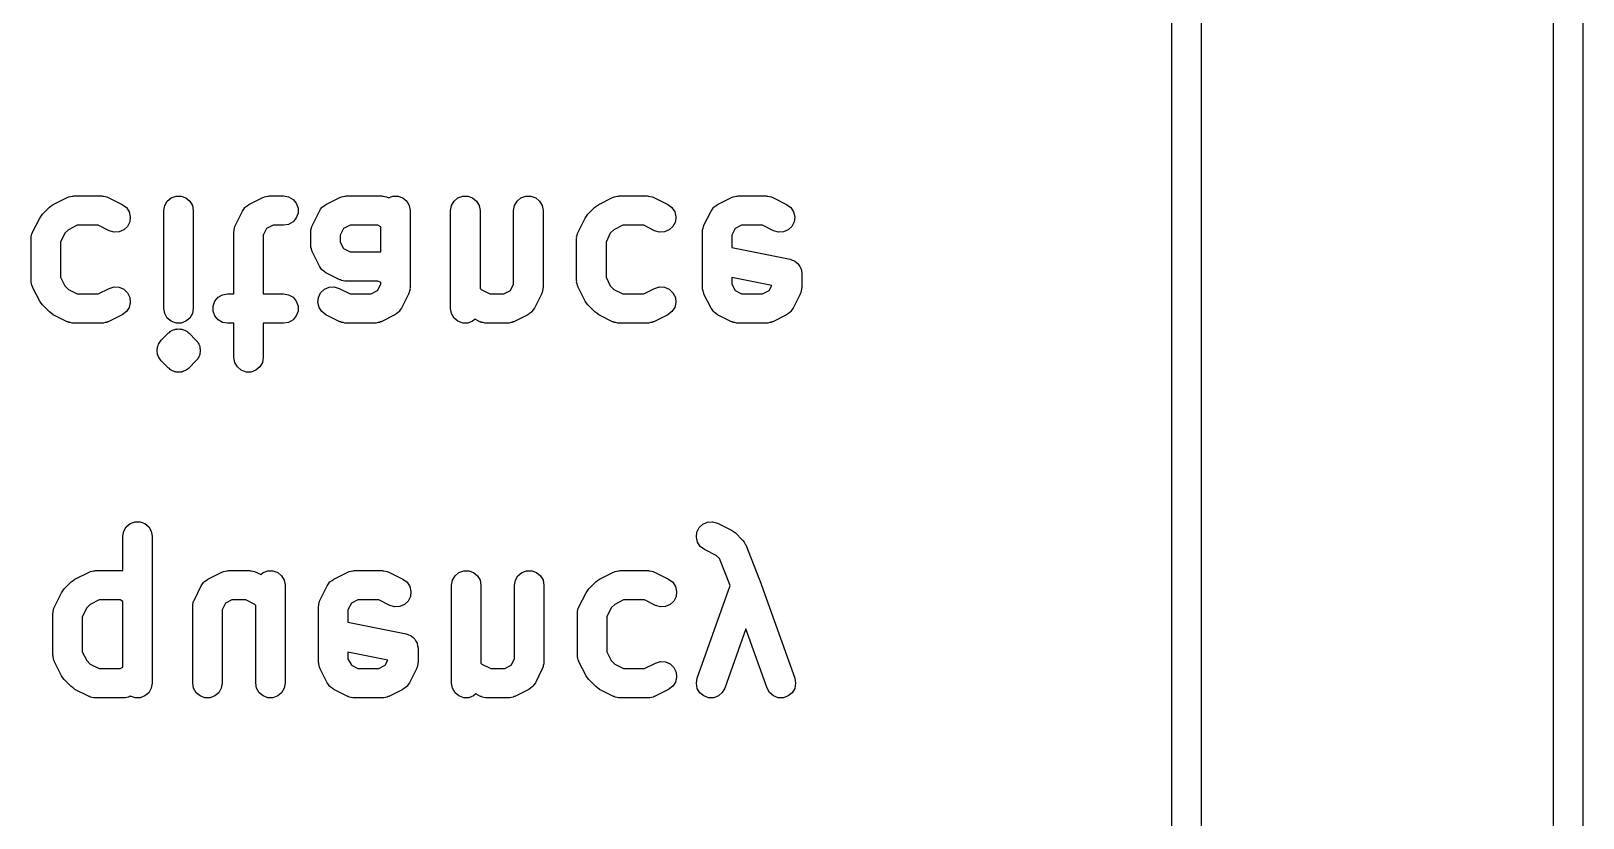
# Model space of a CAD drawing. Extents: x 91.3 to 189.8, y -113.5 to -60.4.
# Drawn here: x 178.3 to 188.87, y -79.3 to -73.95 of the extents above; entities that cross this region are included whole.
import ezdxf

# ---------------------------------------------------------------- set-up
doc = ezdxf.new("R2010")
doc.units = 0
doc.header["$MEASUREMENT"] = 0
doc.layers.add('BLACK', color=7, linetype='CONTINUOUS')

msp = doc.modelspace()

# ---------------------------------------------------------------- linework, layer by layer
at = {"layer": 'Black'}
for p, q in [((186.07, -104.8), (186.07, -68.69)), ((186.27, -68.79), (186.27, -104.7)), ((188.67, -83.66), (188.67, -68.79)), ((188.87, -68.69), (188.87, -83.6186)), ((178.441, -75.1353), (178.454, -75.1258)), ((178.454, -75.1258), (178.549, -75.0782)), ((178.549, -75.0782), (178.555, -75.0765)), ((178.555, -75.0765), (178.56, -75.0737)), ((178.56, -75.0737), (178.571, -75.0716)), ((178.571, -75.0716), (178.582, -75.0683)), ((178.582, -75.0683), (178.588, -75.0686)), ((178.588, -75.0686), (178.594, -75.0676)), ((178.594, -75.0676), (178.784, -75.0676)), ((178.784, -75.0676), (178.79, -75.0686)), ((178.79, -75.0686), (178.796, -75.0683)), ((178.796, -75.0683), (178.807, -75.0716)), ((178.807, -75.0716), (178.818, -75.0737)), ((178.818, -75.0737), (178.823, -75.0765)), ((178.823, -75.0765), (178.829, -75.0782)), ((178.829, -75.0782), (178.924, -75.1258)), ((178.924, -75.1258), (178.952, -75.1465)), ((179.214, -75.1334), (179.231, -75.1033)), ((179.231, -75.1033), (179.258, -75.081)), ((179.258, -75.081), (179.291, -75.0691)), ((179.291, -75.0691), (179.325, -75.0691)), ((179.325, -75.0691), (179.358, -75.081)), ((179.358, -75.081), (179.385, -75.1033)), ((179.385, -75.1033), (179.402, -75.1334)), ((179.775, -75.1345), (179.787, -75.1258)), ((179.787, -75.1258), (179.882, -75.0782)), ((179.882, -75.0782), (179.888, -75.0765)), ((179.888, -75.0765), (179.893, -75.0737)), ((179.893, -75.0737), (179.904, -75.0716)), ((179.904, -75.0716), (179.916, -75.0683)), ((179.916, -75.0683), (179.921, -75.0686)), ((179.921, -75.0686), (179.927, -75.0676)), ((179.927, -75.0676), (180.022, -75.0676)), ((180.022, -75.0676), (180.057, -75.0737)), ((180.057, -75.0737), (180.087, -75.091)), ((180.087, -75.091), (180.109, -75.1176)), ((180.109, -75.1176), (180.121, -75.1503)), ((180.299, -75.1345), (180.311, -75.1258)), ((180.311, -75.1258), (180.406, -75.0782)), ((180.406, -75.0782), (180.412, -75.0765)), ((180.412, -75.0765), (180.417, -75.0737)), ((180.417, -75.0737), (180.428, -75.0716)), ((180.428, -75.0716), (180.44, -75.0683)), ((180.44, -75.0683), (180.445, -75.0686)), ((180.445, -75.0686), (180.451, -75.0676)), ((180.451, -75.0676), (180.689, -75.0676)), ((180.689, -75.0676), (180.695, -75.0686)), ((180.695, -75.0686), (180.7, -75.0683)), ((180.7, -75.0683), (180.712, -75.0716)), ((180.712, -75.0716), (180.723, -75.0737)), ((180.723, -75.0737), (180.728, -75.0765)), ((180.728, -75.0765), (180.734, -75.0782)), ((180.734, -75.0782), (180.737, -75.0799)), ((180.737, -75.0799), (180.767, -75.0691)), ((180.767, -75.0691), (180.802, -75.0691)), ((180.802, -75.0691), (180.834, -75.081)), ((180.834, -75.081), (180.861, -75.1033)), ((180.861, -75.1033), (180.878, -75.1334)), ((181.167, -75.1334), (181.184, -75.1033)), ((181.184, -75.1033), (181.21, -75.081)), ((181.21, -75.081), (181.243, -75.0691)), ((181.243, -75.0691), (181.278, -75.0691)), ((181.278, -75.0691), (181.31, -75.081)), ((181.31, -75.081), (181.337, -75.1033)), ((181.337, -75.1033), (181.354, -75.1334)), ((181.595, -75.1334), (181.612, -75.1033)), ((181.612, -75.1033), (181.639, -75.081)), ((181.639, -75.081), (181.672, -75.0691)), ((181.672, -75.0691), (181.706, -75.0691)), ((181.706, -75.0691), (181.739, -75.081)), ((181.739, -75.081), (181.766, -75.1033)), ((181.766, -75.1033), (181.783, -75.1334)), ((182.155, -75.1353), (182.168, -75.1258)), ((182.168, -75.1258), (182.263, -75.0782)), ((182.263, -75.0782), (182.269, -75.0765)), ((182.269, -75.0765), (182.274, -75.0737)), ((182.274, -75.0737), (182.285, -75.0716)), ((182.285, -75.0716), (182.297, -75.0683)), ((182.297, -75.0683), (182.302, -75.0686)), ((182.302, -75.0686), (182.308, -75.0676)), ((182.308, -75.0676), (182.499, -75.0676)), ((182.499, -75.0676), (182.504, -75.0686)), ((182.504, -75.0686), (182.51, -75.0683)), ((182.51, -75.0683), (182.521, -75.0716)), ((182.521, -75.0716), (182.533, -75.0737)), ((182.533, -75.0737), (182.538, -75.0765)), ((182.538, -75.0765), (182.543, -75.0782)), ((182.543, -75.0782), (182.639, -75.1258)), ((182.639, -75.1258), (182.666, -75.1465)), ((182.966, -75.1345), (182.978, -75.1258)), ((182.978, -75.1258), (183.073, -75.0782)), ((183.073, -75.0782), (183.078, -75.0765)), ((183.078, -75.0765), (183.083, -75.0737)), ((183.083, -75.0737), (183.095, -75.0716)), ((183.095, -75.0716), (183.106, -75.0683)), ((183.106, -75.0683), (183.112, -75.0686)), ((183.112, -75.0686), (183.118, -75.0676)), ((183.118, -75.0676), (183.308, -75.0676)), ((183.308, -75.0676), (183.314, -75.0686)), ((183.314, -75.0686), (183.32, -75.0683)), ((183.32, -75.0683), (183.331, -75.0716)), ((183.331, -75.0716), (183.342, -75.0737)), ((183.342, -75.0737), (183.347, -75.0765)), ((183.347, -75.0765), (183.353, -75.0782)), ((183.353, -75.0782), (183.448, -75.1258)), ((183.448, -75.1258), (183.476, -75.1465)), ((178.314, -75.3134), (178.362, -75.2181)), ((178.362, -75.2181), (178.371, -75.2053)), ((178.371, -75.2053), (178.38, -75.1921)), ((178.38, -75.1921), (178.428, -75.1445)), ((178.428, -75.1445), (178.441, -75.1353)), ((178.952, -75.1465), (178.971, -75.1755)), ((178.971, -75.1755), (178.979, -75.2092)), ((178.979, -75.2092), (178.975, -75.2437)), ((179.208, -75.1676), (179.214, -75.1334)), ((179.208, -75.8343), (179.208, -75.1676)), ((179.402, -75.1334), (179.408, -75.1676)), ((179.408, -75.1676), (179.408, -75.8343)), ((179.695, -75.2658), (179.742, -75.1705)), ((179.742, -75.1705), (179.751, -75.1587)), ((179.751, -75.1587), (179.759, -75.1465)), ((179.759, -75.1465), (179.762, -75.1448)), ((179.762, -75.1448), (179.763, -75.1426)), ((179.763, -75.1426), (179.775, -75.1345)), ((180.109, -75.2176), (180.087, -75.2442)), ((180.121, -75.185), (180.109, -75.2176)), ((180.121, -75.1503), (180.121, -75.185)), ((180.219, -75.2658), (180.266, -75.1705)), ((180.266, -75.1705), (180.275, -75.1587)), ((180.275, -75.1587), (180.283, -75.1465)), ((180.283, -75.1465), (180.285, -75.1448)), ((180.285, -75.1448), (180.287, -75.1426)), ((180.287, -75.1426), (180.299, -75.1345)), ((180.878, -75.1334), (180.884, -75.1676)), ((180.884, -75.1676), (180.884, -75.6914)), ((181.16, -75.1676), (181.167, -75.1334)), ((181.16, -75.8343), (181.16, -75.1676)), ((181.354, -75.1334), (181.36, -75.1676)), ((181.36, -75.1676), (181.36, -75.6976)), ((181.589, -75.1676), (181.595, -75.1334)), ((181.589, -75.6678), (181.589, -75.1676)), ((181.783, -75.1334), (181.789, -75.1676)), ((181.789, -75.1676), (181.789, -75.6914)), ((182.028, -75.3134), (182.076, -75.2181)), ((182.076, -75.2181), (182.085, -75.2053)), ((182.085, -75.2053), (182.095, -75.1921)), ((182.095, -75.1921), (182.142, -75.1445)), ((182.142, -75.1445), (182.155, -75.1353)), ((182.666, -75.1465), (182.686, -75.1755)), ((182.686, -75.1755), (182.694, -75.2092)), ((182.694, -75.2092), (182.69, -75.2437)), ((182.885, -75.2658), (182.933, -75.1705)), ((182.933, -75.1705), (182.942, -75.1587)), ((182.942, -75.1587), (182.95, -75.1465)), ((182.95, -75.1465), (182.952, -75.1448)), ((182.952, -75.1448), (182.954, -75.1426)), ((182.954, -75.1426), (182.966, -75.1345)), ((183.476, -75.1465), (183.495, -75.1755)), ((183.495, -75.1755), (183.503, -75.2092)), ((183.503, -75.2092), (183.499, -75.2437)), ((178.304, -75.3467), (178.307, -75.3354)), ((178.307, -75.3354), (178.309, -75.3239)), ((178.309, -75.3239), (178.312, -75.3189)), ((178.312, -75.3189), (178.314, -75.3134)), ((178.533, -75.3221), (178.503, -75.3817)), ((178.558, -75.2974), (178.533, -75.3221)), ((178.617, -75.2676), (178.558, -75.2974)), ((178.761, -75.2676), (178.617, -75.2676)), ((178.835, -75.3047), (178.761, -75.2676)), ((178.868, -75.3146), (178.835, -75.3047)), ((178.903, -75.3125), (178.868, -75.3146)), ((178.935, -75.2987), (178.903, -75.3125)), ((178.96, -75.2748), (178.935, -75.2987)), ((178.975, -75.2437), (178.96, -75.2748)), ((179.684, -75.3105), (179.685, -75.3048)), ((179.684, -75.7343), (179.684, -75.3105)), ((179.685, -75.299), (179.688, -75.2878)), ((179.685, -75.3048), (179.685, -75.299)), ((179.688, -75.2878), (179.69, -75.2763)), ((179.69, -75.2763), (179.693, -75.2713)), ((179.693, -75.2713), (179.695, -75.2658)), ((179.906, -75.2898), (179.884, -75.3341)), ((179.884, -75.3341), (179.884, -75.7343)), ((179.951, -75.2676), (179.906, -75.2898)), ((180.022, -75.2676), (179.951, -75.2676)), ((180.057, -75.2616), (180.022, -75.2676)), ((180.087, -75.2442), (180.057, -75.2616)), ((180.208, -75.3105), (180.209, -75.3048)), ((180.208, -75.4057), (180.208, -75.3105)), ((180.209, -75.299), (180.212, -75.2878)), ((180.209, -75.3048), (180.209, -75.299)), ((180.212, -75.2878), (180.214, -75.2763)), ((180.214, -75.2763), (180.217, -75.2713)), ((180.217, -75.2713), (180.219, -75.2658)), ((180.43, -75.2898), (180.408, -75.3341)), ((180.408, -75.3341), (180.408, -75.3821)), ((180.475, -75.2676), (180.43, -75.2898)), ((180.665, -75.2676), (180.475, -75.2676)), ((180.684, -75.277), (180.665, -75.2676)), ((180.684, -75.4486), (180.684, -75.277)), ((182.018, -75.3467), (182.022, -75.3354)), ((182.022, -75.3354), (182.024, -75.3239)), ((182.024, -75.3239), (182.027, -75.3189)), ((182.027, -75.3189), (182.028, -75.3134)), ((182.247, -75.3221), (182.218, -75.3817)), ((182.272, -75.2974), (182.247, -75.3221)), ((182.332, -75.2676), (182.272, -75.2974)), ((182.475, -75.2676), (182.332, -75.2676)), ((182.549, -75.3047), (182.475, -75.2676)), ((182.582, -75.3146), (182.549, -75.3047)), ((182.617, -75.3125), (182.582, -75.3146)), ((182.649, -75.2987), (182.617, -75.3125)), ((182.674, -75.2748), (182.649, -75.2987)), ((182.69, -75.2437), (182.674, -75.2748)), ((182.875, -75.299), (182.879, -75.2878)), ((182.876, -75.3048), (182.875, -75.299)), ((182.875, -75.3105), (182.876, -75.3048)), ((182.875, -75.6914), (182.875, -75.3105)), ((182.879, -75.2878), (182.881, -75.2763)), ((182.881, -75.2763), (182.884, -75.2713)), ((182.884, -75.2713), (182.885, -75.2658)), ((183.097, -75.2898), (183.075, -75.3341)), ((183.075, -75.3341), (183.075, -75.419)), ((183.141, -75.2676), (183.097, -75.2898)), ((183.284, -75.2676), (183.141, -75.2676)), ((183.359, -75.3047), (183.284, -75.2676)), ((183.392, -75.3146), (183.359, -75.3047)), ((183.427, -75.3125), (183.392, -75.3146)), ((183.458, -75.2987), (183.427, -75.3125)), ((183.484, -75.2748), (183.458, -75.2987)), ((183.499, -75.2437), (183.484, -75.2748)), ((178.303, -75.3581), (178.304, -75.3524)), ((178.303, -75.6438), (178.303, -75.3581)), ((178.304, -75.3524), (178.304, -75.3467)), ((178.503, -75.3817), (178.503, -75.6202)), ((180.209, -75.4114), (180.208, -75.4057)), ((180.209, -75.4171), (180.209, -75.4114)), ((180.212, -75.4284), (180.209, -75.4171)), ((180.214, -75.4399), (180.212, -75.4284)), ((180.217, -75.4449), (180.214, -75.4399)), ((180.219, -75.4504), (180.217, -75.4449)), ((180.408, -75.3821), (180.43, -75.4264)), ((180.43, -75.4264), (180.475, -75.4486)), ((182.019, -75.3524), (182.018, -75.3467)), ((182.018, -75.3581), (182.019, -75.3524)), ((182.018, -75.6438), (182.018, -75.3581)), ((182.218, -75.3817), (182.218, -75.6202)), ((183.075, -75.419), (183.471, -75.4981)), ((180.266, -75.5457), (180.219, -75.4504)), ((180.275, -75.5575), (180.266, -75.5457)), ((180.475, -75.4486), (180.684, -75.4486)), ((183.471, -75.4981), (183.486, -75.504)), ((183.486, -75.504), (183.501, -75.5096)), ((183.501, -75.5096), (183.502, -75.5103)), ((183.502, -75.5103), (183.503, -75.5108)), ((183.503, -75.5108), (183.515, -75.5215)), ((183.515, -75.5215), (183.528, -75.5319)), ((183.528, -75.5319), (183.528, -75.5329)), ((183.528, -75.5329), (183.529, -75.5337)), ((183.529, -75.5337), (183.537, -75.5479)), ((183.537, -75.5479), (183.545, -75.562)), ((178.304, -75.6495), (178.303, -75.6438)), ((178.304, -75.6552), (178.304, -75.6495)), ((178.307, -75.6665), (178.304, -75.6552)), ((178.503, -75.6202), (178.533, -75.6798)), ((180.283, -75.5697), (180.275, -75.5575)), ((180.285, -75.5713), (180.283, -75.5697)), ((180.287, -75.5736), (180.285, -75.5713)), ((180.299, -75.5816), (180.287, -75.5736)), ((180.311, -75.5904), (180.299, -75.5816)), ((180.406, -75.638), (180.311, -75.5904)), ((180.412, -75.6397), (180.406, -75.638)), ((180.417, -75.6425), (180.412, -75.6397)), ((180.428, -75.6446), (180.417, -75.6425)), ((180.44, -75.6479), (180.428, -75.6446)), ((180.445, -75.6476), (180.44, -75.6479)), ((180.451, -75.6486), (180.445, -75.6476)), ((180.665, -75.6486), (180.451, -75.6486)), ((180.684, -75.658), (180.665, -75.6486)), ((180.684, -75.6678), (180.684, -75.658)), ((182.019, -75.6495), (182.018, -75.6438)), ((182.018, -75.6552), (182.019, -75.6495)), ((182.022, -75.6665), (182.018, -75.6552)), ((182.218, -75.6202), (182.247, -75.6798)), ((183.346, -75.6772), (183.075, -75.6229)), ((183.075, -75.6229), (183.075, -75.6678)), ((183.545, -75.562), (183.545, -75.5631)), ((183.545, -75.5631), (183.546, -75.5641)), ((183.546, -75.5641), (183.548, -75.5802)), ((183.548, -75.5802), (183.551, -75.5962)), ((183.551, -75.5962), (183.551, -75.6914)), ((178.309, -75.678), (178.307, -75.6665)), ((178.312, -75.683), (178.309, -75.678)), ((178.314, -75.6885), (178.312, -75.683)), ((178.362, -75.7838), (178.314, -75.6885)), ((178.533, -75.6798), (178.558, -75.7045)), ((178.558, -75.7045), (178.617, -75.7343)), ((178.617, -75.7343), (178.761, -75.7343)), ((178.761, -75.7343), (178.835, -75.6972)), ((178.835, -75.6972), (178.868, -75.6873)), ((178.868, -75.6873), (178.903, -75.6894)), ((178.903, -75.6894), (178.935, -75.7032)), ((178.935, -75.7032), (178.96, -75.7271)), ((178.96, -75.7271), (178.975, -75.7582)), ((178.975, -75.7582), (178.979, -75.7927)), ((179.555, -75.7843), (179.577, -75.7577)), ((179.577, -75.7577), (179.607, -75.7403)), ((179.607, -75.7403), (179.641, -75.7343)), ((179.641, -75.7343), (179.684, -75.7343)), ((179.884, -75.7343), (180.022, -75.7343)), ((180.022, -75.7343), (180.057, -75.7403)), ((180.057, -75.7403), (180.087, -75.7577)), ((180.087, -75.7577), (180.109, -75.7843)), ((180.256, -75.7927), (180.26, -75.7582)), ((180.26, -75.7582), (180.275, -75.7271)), ((180.275, -75.7271), (180.301, -75.7032)), ((180.301, -75.7032), (180.332, -75.6894)), ((180.332, -75.6894), (180.367, -75.6873)), ((180.367, -75.6873), (180.4, -75.6972)), ((180.4, -75.6972), (180.475, -75.7343)), ((180.475, -75.7343), (180.618, -75.7343)), ((180.618, -75.7343), (180.662, -75.7121)), ((180.662, -75.7121), (180.684, -75.6678)), ((180.874, -75.7362), (180.826, -75.8314)), ((180.875, -75.7306), (180.874, -75.7362)), ((180.878, -75.7256), (180.875, -75.7306)), ((180.88, -75.7141), (180.878, -75.7256)), ((180.884, -75.7029), (180.88, -75.7141)), ((180.884, -75.6914), (180.883, -75.6971)), ((180.883, -75.6971), (180.884, -75.7029)), ((181.36, -75.6976), (181.367, -75.7045)), ((181.367, -75.7045), (181.427, -75.7343)), ((181.427, -75.7343), (181.523, -75.7343)), ((181.523, -75.7343), (181.567, -75.7121)), ((181.567, -75.7121), (181.589, -75.6678)), ((181.778, -75.7362), (181.731, -75.8314)), ((181.78, -75.7306), (181.778, -75.7362)), ((181.783, -75.7256), (181.78, -75.7306)), ((181.785, -75.7141), (181.783, -75.7256)), ((181.788, -75.7029), (181.785, -75.7141)), ((181.789, -75.6914), (181.788, -75.6971)), ((181.788, -75.6971), (181.788, -75.7029)), ((182.024, -75.678), (182.022, -75.6665)), ((182.027, -75.683), (182.024, -75.678)), ((182.028, -75.6885), (182.027, -75.683)), ((182.076, -75.7838), (182.028, -75.6885)), ((182.247, -75.6798), (182.272, -75.7045)), ((182.272, -75.7045), (182.332, -75.7343)), ((182.332, -75.7343), (182.475, -75.7343)), ((182.475, -75.7343), (182.549, -75.6972)), ((182.549, -75.6972), (182.582, -75.6873)), ((182.582, -75.6873), (182.617, -75.6894)), ((182.617, -75.6894), (182.649, -75.7032)), ((182.649, -75.7032), (182.674, -75.7271)), ((182.674, -75.7271), (182.69, -75.7582)), ((182.69, -75.7582), (182.694, -75.7927)), ((182.876, -75.6971), (182.875, -75.6914)), ((182.875, -75.7029), (182.876, -75.6971)), ((182.879, -75.7141), (182.875, -75.7029)), ((182.881, -75.7256), (182.879, -75.7141)), ((182.884, -75.7306), (182.881, -75.7256)), ((182.885, -75.7361), (182.884, -75.7306)), ((182.933, -75.8314), (182.885, -75.7361)), ((183.075, -75.6678), (183.097, -75.7121)), ((183.097, -75.7121), (183.141, -75.7343)), ((183.141, -75.7343), (183.284, -75.7343)), ((183.284, -75.7343), (183.329, -75.7121)), ((183.329, -75.7121), (183.346, -75.6772)), ((183.54, -75.7362), (183.493, -75.8314)), ((183.542, -75.7306), (183.54, -75.7362)), ((183.545, -75.7256), (183.542, -75.7306)), ((183.547, -75.7141), (183.545, -75.7256)), ((183.55, -75.7029), (183.547, -75.7141)), ((183.551, -75.6914), (183.55, -75.6971)), ((183.55, -75.6971), (183.55, -75.7029)), ((178.371, -75.7966), (178.362, -75.7838)), ((178.38, -75.8098), (178.371, -75.7966)), ((178.428, -75.8574), (178.38, -75.8098)), ((178.441, -75.8666), (178.428, -75.8574)), ((178.454, -75.8761), (178.441, -75.8666)), ((178.952, -75.8554), (178.924, -75.8761)), ((178.971, -75.8264), (178.952, -75.8554)), ((178.979, -75.7927), (178.971, -75.8264)), ((179.214, -75.8685), (179.208, -75.8343)), ((179.231, -75.8986), (179.214, -75.8685)), ((179.402, -75.8685), (179.385, -75.8986)), ((179.408, -75.8343), (179.402, -75.8685)), ((179.543, -75.8169), (179.555, -75.7843)), ((179.543, -75.8517), (179.543, -75.8169)), ((179.555, -75.8843), (179.543, -75.8517)), ((180.109, -75.7843), (180.121, -75.8169)), ((180.121, -75.8517), (180.109, -75.8843)), ((180.121, -75.8169), (180.121, -75.8517)), ((180.264, -75.8264), (180.256, -75.7927)), ((180.283, -75.8554), (180.264, -75.8264)), ((180.311, -75.8761), (180.283, -75.8554)), ((180.793, -75.8674), (180.781, -75.8761)), ((180.805, -75.8593), (180.793, -75.8674)), ((180.807, -75.8571), (180.805, -75.8593)), ((180.809, -75.8554), (180.807, -75.8571)), ((180.817, -75.8432), (180.809, -75.8554)), ((180.826, -75.8314), (180.817, -75.8432)), ((181.167, -75.8685), (181.16, -75.8343)), ((181.184, -75.8986), (181.167, -75.8685)), ((181.698, -75.8674), (181.686, -75.8761)), ((181.71, -75.8593), (181.698, -75.8674)), ((181.712, -75.8571), (181.71, -75.8593)), ((181.714, -75.8554), (181.712, -75.8571)), ((181.722, -75.8432), (181.714, -75.8554)), ((181.731, -75.8314), (181.722, -75.8432)), ((182.085, -75.7966), (182.076, -75.7838)), ((182.095, -75.8098), (182.085, -75.7966)), ((182.142, -75.8574), (182.095, -75.8098)), ((182.155, -75.8666), (182.142, -75.8574)), ((182.168, -75.8761), (182.155, -75.8666)), ((182.666, -75.8554), (182.639, -75.8761)), ((182.686, -75.8264), (182.666, -75.8554)), ((182.694, -75.7927), (182.686, -75.8264)), ((182.942, -75.8432), (182.933, -75.8314)), ((182.95, -75.8554), (182.942, -75.8432)), ((182.952, -75.8571), (182.95, -75.8554)), ((182.954, -75.8593), (182.952, -75.8571)), ((182.966, -75.8674), (182.954, -75.8593)), ((182.978, -75.8761), (182.966, -75.8674)), ((183.46, -75.8674), (183.448, -75.8761)), ((183.472, -75.8593), (183.46, -75.8674)), ((183.474, -75.8571), (183.472, -75.8593)), ((183.476, -75.8554), (183.474, -75.8571)), ((183.484, -75.8432), (183.476, -75.8554)), ((183.493, -75.8314), (183.484, -75.8432)), ((178.549, -75.9237), (178.454, -75.8761)), ((178.555, -75.9254), (178.549, -75.9237)), ((178.56, -75.9283), (178.555, -75.9254)), ((178.571, -75.9303), (178.56, -75.9283)), ((178.582, -75.9336), (178.571, -75.9303)), ((178.588, -75.9333), (178.582, -75.9336)), ((178.594, -75.9343), (178.588, -75.9333)), ((178.784, -75.9343), (178.594, -75.9343)), ((178.79, -75.9333), (178.784, -75.9343)), ((178.796, -75.9336), (178.79, -75.9333)), ((178.807, -75.9303), (178.796, -75.9336)), ((178.818, -75.9283), (178.807, -75.9303)), ((178.823, -75.9254), (178.818, -75.9283)), ((178.829, -75.9237), (178.823, -75.9254)), ((178.924, -75.8761), (178.829, -75.9237)), ((179.258, -75.9209), (179.231, -75.8986)), ((179.291, -75.9328), (179.258, -75.9209)), ((179.274, -75.9795), (179.282, -75.9758)), ((179.282, -75.9758), (179.287, -75.9754)), ((179.287, -75.9754), (179.291, -75.9739)), ((179.325, -75.9328), (179.291, -75.9328)), ((179.291, -75.9739), (179.295, -75.9739)), ((179.295, -75.9739), (179.299, -75.9728)), ((179.299, -75.9728), (179.308, -75.9735)), ((179.308, -75.9735), (179.317, -75.9728)), ((179.317, -75.9728), (179.321, -75.9739)), ((179.321, -75.9739), (179.325, -75.9739)), ((179.358, -75.9209), (179.325, -75.9328)), ((179.325, -75.9739), (179.33, -75.9754)), ((179.33, -75.9754), (179.334, -75.9758)), ((179.334, -75.9758), (179.342, -75.9795)), ((179.385, -75.8986), (179.358, -75.9209)), ((179.577, -75.9109), (179.555, -75.8843)), ((179.607, -75.9283), (179.577, -75.9109)), ((179.641, -75.9343), (179.607, -75.9283)), ((179.684, -75.9343), (179.641, -75.9343)), ((179.684, -76.1676), (179.684, -75.9343)), ((180.022, -75.9343), (179.884, -75.9343)), ((179.884, -75.9343), (179.884, -76.1676)), ((180.057, -75.9283), (180.022, -75.9343)), ((180.087, -75.9109), (180.057, -75.9283)), ((180.109, -75.8843), (180.087, -75.9109)), ((180.406, -75.9237), (180.311, -75.8761)), ((180.412, -75.9254), (180.406, -75.9237)), ((180.417, -75.9283), (180.412, -75.9254)), ((180.428, -75.9303), (180.417, -75.9283)), ((180.44, -75.9336), (180.428, -75.9303)), ((180.445, -75.9333), (180.44, -75.9336)), ((180.451, -75.9343), (180.445, -75.9333)), ((180.641, -75.9343), (180.451, -75.9343)), ((180.647, -75.9333), (180.641, -75.9343)), ((180.653, -75.9336), (180.647, -75.9333)), ((180.664, -75.9303), (180.653, -75.9336)), ((180.676, -75.9283), (180.664, -75.9303)), ((180.681, -75.9254), (180.676, -75.9283)), ((180.686, -75.9237), (180.681, -75.9254)), ((180.781, -75.8761), (180.686, -75.9237)), ((181.21, -75.9209), (181.184, -75.8986)), ((181.243, -75.9328), (181.21, -75.9209)), ((181.278, -75.9328), (181.243, -75.9328)), ((181.31, -75.9209), (181.278, -75.9328)), ((181.326, -75.9076), (181.31, -75.9209)), ((181.359, -75.9237), (181.326, -75.9076)), ((181.364, -75.9254), (181.359, -75.9237)), ((181.369, -75.9283), (181.364, -75.9254)), ((181.381, -75.9303), (181.369, -75.9283)), ((181.392, -75.9336), (181.381, -75.9303)), ((181.398, -75.9333), (181.392, -75.9336)), ((181.403, -75.9343), (181.398, -75.9333)), ((181.546, -75.9343), (181.403, -75.9343)), ((181.552, -75.9333), (181.546, -75.9343)), ((181.558, -75.9336), (181.552, -75.9333)), ((181.569, -75.9303), (181.558, -75.9336)), ((181.58, -75.9283), (181.569, -75.9303)), ((181.585, -75.9254), (181.58, -75.9283)), ((181.591, -75.9237), (181.585, -75.9254)), ((181.686, -75.8761), (181.591, -75.9237)), ((182.263, -75.9237), (182.168, -75.8761)), ((182.269, -75.9254), (182.263, -75.9237)), ((182.274, -75.9283), (182.269, -75.9254)), ((182.285, -75.9303), (182.274, -75.9283)), ((182.297, -75.9336), (182.285, -75.9303)), ((182.302, -75.9333), (182.297, -75.9336)), ((182.308, -75.9343), (182.302, -75.9333)), ((182.499, -75.9343), (182.308, -75.9343)), ((182.504, -75.9333), (182.499, -75.9343)), ((182.51, -75.9336), (182.504, -75.9333)), ((182.521, -75.9303), (182.51, -75.9336)), ((182.533, -75.9283), (182.521, -75.9303)), ((182.538, -75.9254), (182.533, -75.9283)), ((182.543, -75.9237), (182.538, -75.9254)), ((182.639, -75.8761), (182.543, -75.9237)), ((183.073, -75.9237), (182.978, -75.8761)), ((183.078, -75.9254), (183.073, -75.9237)), ((183.083, -75.9283), (183.078, -75.9254)), ((183.095, -75.9303), (183.083, -75.9283)), ((183.106, -75.9336), (183.095, -75.9303)), ((183.112, -75.9333), (183.106, -75.9336)), ((183.118, -75.9343), (183.112, -75.9333)), ((183.308, -75.9343), (183.118, -75.9343)), ((183.314, -75.9333), (183.308, -75.9343)), ((183.32, -75.9336), (183.314, -75.9333)), ((183.331, -75.9303), (183.32, -75.9336)), ((183.342, -75.9283), (183.331, -75.9303)), ((183.347, -75.9254), (183.342, -75.9283)), ((183.353, -75.9237), (183.347, -75.9254)), ((183.448, -75.8761), (183.353, -75.9237)), ((179.168, -76.0862), (179.17, -76.0777)), ((179.17, -76.0777), (179.175, -76.0706)), ((179.175, -76.0706), (179.179, -76.0626)), ((179.179, -76.0626), (179.185, -76.0565)), ((179.185, -76.0565), (179.19, -76.0493)), ((179.19, -76.0493), (179.237, -76.0017)), ((179.237, -76.0017), (179.245, -75.9967)), ((179.245, -75.9967), (179.251, -75.9905)), ((179.251, -75.9905), (179.255, -75.9886)), ((179.255, -75.9886), (179.258, -75.9858)), ((179.258, -75.9858), (179.262, -75.9843)), ((179.262, -75.9843), (179.266, -75.9818)), ((179.266, -75.9818), (179.274, -75.9795)), ((179.342, -75.9795), (179.35, -75.9817)), ((179.35, -75.9817), (179.354, -75.9843)), ((179.354, -75.9843), (179.358, -75.9858)), ((179.358, -75.9858), (179.361, -75.9886)), ((179.361, -75.9886), (179.365, -75.9905)), ((179.365, -75.9905), (179.372, -75.9966)), ((179.372, -75.9966), (179.379, -76.0017)), ((179.379, -76.0017), (179.426, -76.0493)), ((179.426, -76.0493), (179.431, -76.0565)), ((179.431, -76.0565), (179.438, -76.0626)), ((179.438, -76.0626), (179.441, -76.0706)), ((179.441, -76.0706), (179.446, -76.0777)), ((179.446, -76.0777), (179.449, -76.0862)), ((179.161, -76.1113), (179.163, -76.1028)), ((179.162, -76.12), (179.161, -76.1113)), ((179.161, -76.1287), (179.162, -76.12)), ((179.163, -76.1372), (179.161, -76.1287)), ((179.163, -76.1028), (179.164, -76.0941)), ((179.164, -76.1459), (179.163, -76.1372)), ((179.164, -76.0941), (179.168, -76.0862)), ((179.168, -76.1538), (179.164, -76.1459)), ((179.17, -76.1623), (179.168, -76.1538)), ((179.175, -76.1694), (179.17, -76.1623)), ((179.179, -76.1774), (179.175, -76.1694)), ((179.185, -76.1835), (179.179, -76.1774)), ((179.19, -76.1907), (179.185, -76.1835)), ((179.431, -76.1835), (179.426, -76.1907)), ((179.438, -76.1774), (179.431, -76.1835)), ((179.441, -76.1694), (179.438, -76.1774)), ((179.446, -76.1623), (179.441, -76.1694)), ((179.449, -76.1538), (179.446, -76.1623)), ((179.449, -76.0862), (179.452, -76.0941)), ((179.452, -76.1459), (179.449, -76.1538)), ((179.452, -76.0941), (179.453, -76.1028)), ((179.453, -76.1372), (179.452, -76.1459)), ((179.453, -76.1028), (179.455, -76.1113)), ((179.455, -76.1287), (179.453, -76.1372)), ((179.455, -76.1113), (179.455, -76.12)), ((179.455, -76.12), (179.455, -76.1287)), ((179.69, -76.2018), (179.684, -76.1676)), ((179.884, -76.1676), (179.878, -76.2018)), ((179.237, -76.2383), (179.19, -76.1907)), ((179.245, -76.2433), (179.237, -76.2383)), ((179.251, -76.2495), (179.245, -76.2433)), ((179.255, -76.2514), (179.251, -76.2495)), ((179.258, -76.2542), (179.255, -76.2514)), ((179.262, -76.2557), (179.258, -76.2542)), ((179.266, -76.2582), (179.262, -76.2557)), ((179.274, -76.2605), (179.266, -76.2582)), ((179.282, -76.2642), (179.274, -76.2605)), ((179.287, -76.2646), (179.282, -76.2642)), ((179.291, -76.2661), (179.287, -76.2646)), ((179.295, -76.2661), (179.291, -76.2661)), ((179.299, -76.2672), (179.295, -76.2661)), ((179.308, -76.2665), (179.299, -76.2672)), ((179.317, -76.2672), (179.308, -76.2665)), ((179.321, -76.2661), (179.317, -76.2672)), ((179.325, -76.2661), (179.321, -76.2661)), ((179.33, -76.2646), (179.325, -76.2661)), ((179.334, -76.2642), (179.33, -76.2646)), ((179.342, -76.2605), (179.334, -76.2642)), ((179.35, -76.2582), (179.342, -76.2605)), ((179.354, -76.2557), (179.35, -76.2582)), ((179.358, -76.2542), (179.354, -76.2557)), ((179.361, -76.2514), (179.358, -76.2542)), ((179.365, -76.2495), (179.361, -76.2514)), ((179.372, -76.2434), (179.365, -76.2495)), ((179.379, -76.2383), (179.372, -76.2434)), ((179.426, -76.1907), (179.379, -76.2383)), ((179.708, -76.2319), (179.69, -76.2018)), ((179.734, -76.2542), (179.708, -76.2319)), ((179.767, -76.2661), (179.734, -76.2542)), ((179.802, -76.2661), (179.767, -76.2661)), ((179.834, -76.2542), (179.802, -76.2661)), ((179.861, -76.2319), (179.834, -76.2542)), ((179.878, -76.2018), (179.861, -76.2319)), ((178.928, -77.3843), (178.934, -77.3501)), ((178.934, -77.3501), (178.951, -77.32)), ((178.951, -77.32), (178.978, -77.2977)), ((178.978, -77.2977), (179.011, -77.2858)), ((179.011, -77.2858), (179.045, -77.2858)), ((179.045, -77.2858), (179.078, -77.2977)), ((179.078, -77.2977), (179.105, -77.32)), ((179.105, -77.32), (179.122, -77.3501)), ((179.122, -77.3501), (179.128, -77.3843)), ((182.837, -77.3558), (182.853, -77.3247)), ((182.853, -77.3247), (182.878, -77.3008)), ((182.878, -77.3008), (182.91, -77.287)), ((182.91, -77.287), (182.944, -77.2849)), ((182.944, -77.2849), (182.978, -77.2948)), ((182.978, -77.2948), (183.073, -77.3425)), ((183.073, -77.3425), (183.086, -77.352)), ((178.928, -77.6176), (178.928, -77.3843)), ((179.128, -77.3843), (179.128, -78.3843)), ((182.833, -77.3903), (182.837, -77.3558)), ((182.841, -77.4241), (182.833, -77.3903)), ((182.86, -77.453), (182.841, -77.4241)), ((182.888, -77.4737), (182.86, -77.453)), ((183.086, -77.352), (183.099, -77.3612)), ((183.099, -77.3612), (183.146, -77.4088)), ((183.146, -77.4088), (183.148, -77.4111)), ((183.148, -77.4111), (183.15, -77.4129)), ((183.15, -77.4129), (183.158, -77.4253)), ((183.158, -77.4253), (183.166, -77.4373)), ((183.166, -77.4373), (183.167, -77.44)), ((183.167, -77.44), (183.169, -77.4424)), ((183.169, -77.4424), (183.264, -77.6805)), ((182.969, -77.5141), (182.888, -77.4737)), ((182.99, -77.5357), (182.969, -77.5141)), ((183.064, -77.7196), (182.99, -77.5357)), ((178.602, -77.6758), (178.698, -77.6282)), ((178.698, -77.6282), (178.703, -77.6265)), ((178.703, -77.6265), (178.708, -77.6236)), ((178.708, -77.6236), (178.72, -77.6216)), ((178.72, -77.6216), (178.731, -77.6183)), ((178.731, -77.6183), (178.737, -77.6186)), ((178.737, -77.6186), (178.742, -77.6176)), ((178.742, -77.6176), (178.928, -77.6176)), ((179.507, -77.6758), (179.602, -77.6282)), ((179.602, -77.6282), (179.608, -77.6265)), ((179.608, -77.6265), (179.613, -77.6236)), ((179.613, -77.6236), (179.624, -77.6216)), ((179.624, -77.6216), (179.636, -77.6183)), ((179.636, -77.6183), (179.641, -77.6186)), ((179.641, -77.6186), (179.647, -77.6176)), ((179.647, -77.6176), (179.79, -77.6176)), ((179.79, -77.6176), (179.796, -77.6186)), ((179.796, -77.6186), (179.801, -77.6183)), ((179.801, -77.6183), (179.813, -77.6216)), ((179.813, -77.6216), (179.824, -77.6236)), ((179.824, -77.6236), (179.829, -77.6265)), ((179.829, -77.6265), (179.835, -77.6282)), ((179.835, -77.6282), (179.867, -77.6443)), ((179.867, -77.6443), (179.883, -77.631)), ((179.883, -77.631), (179.915, -77.6191)), ((179.915, -77.6191), (179.95, -77.6191)), ((179.95, -77.6191), (179.983, -77.631)), ((179.983, -77.631), (180.009, -77.6533)), ((180.009, -77.6533), (180.027, -77.6834)), ((180.364, -77.6758), (180.46, -77.6282)), ((180.46, -77.6282), (180.465, -77.6265)), ((180.465, -77.6265), (180.47, -77.6236)), ((180.47, -77.6236), (180.482, -77.6216)), ((180.482, -77.6216), (180.493, -77.6183)), ((180.493, -77.6183), (180.499, -77.6186)), ((180.499, -77.6186), (180.504, -77.6176)), ((180.504, -77.6176), (180.695, -77.6176)), ((180.695, -77.6176), (180.7, -77.6186)), ((180.7, -77.6186), (180.706, -77.6183)), ((180.706, -77.6183), (180.717, -77.6216)), ((180.717, -77.6216), (180.729, -77.6236)), ((180.729, -77.6236), (180.734, -77.6265)), ((180.734, -77.6265), (180.739, -77.6282)), ((180.739, -77.6282), (180.835, -77.6758)), ((181.172, -77.6834), (181.19, -77.6533)), ((181.19, -77.6533), (181.216, -77.631)), ((181.216, -77.631), (181.249, -77.6191)), ((181.249, -77.6191), (181.284, -77.6191)), ((181.284, -77.6191), (181.316, -77.631)), ((181.316, -77.631), (181.343, -77.6533)), ((181.343, -77.6533), (181.36, -77.6834)), ((181.601, -77.6834), (181.618, -77.6533)), ((181.618, -77.6533), (181.645, -77.631)), ((181.645, -77.631), (181.677, -77.6191)), ((181.677, -77.6191), (181.712, -77.6191)), ((181.712, -77.6191), (181.745, -77.631)), ((181.745, -77.631), (181.771, -77.6533)), ((181.771, -77.6533), (181.789, -77.6834)), ((182.174, -77.6758), (182.269, -77.6282)), ((182.269, -77.6282), (182.275, -77.6265)), ((182.275, -77.6265), (182.28, -77.6236)), ((182.28, -77.6236), (182.291, -77.6216)), ((182.291, -77.6216), (182.302, -77.6183)), ((182.302, -77.6183), (182.308, -77.6186)), ((182.308, -77.6186), (182.314, -77.6176)), ((182.314, -77.6176), (182.504, -77.6176)), ((182.504, -77.6176), (182.51, -77.6186)), ((182.51, -77.6186), (182.516, -77.6183)), ((182.516, -77.6183), (182.527, -77.6216)), ((182.527, -77.6216), (182.538, -77.6236)), ((182.538, -77.6236), (182.543, -77.6265)), ((182.543, -77.6265), (182.549, -77.6282)), ((182.549, -77.6282), (182.644, -77.6758)), ((178.462, -77.8634), (178.51, -77.7681)), ((178.51, -77.7681), (178.52, -77.7553)), ((178.52, -77.7553), (178.529, -77.7421)), ((178.529, -77.7421), (178.576, -77.6945)), ((178.576, -77.6945), (178.59, -77.6853)), ((178.59, -77.6853), (178.602, -77.6758)), ((179.415, -77.8158), (179.462, -77.7205)), ((179.462, -77.7205), (179.471, -77.7087)), ((179.471, -77.7087), (179.479, -77.6965)), ((179.479, -77.6965), (179.482, -77.6948)), ((179.482, -77.6948), (179.483, -77.6926)), ((179.483, -77.6926), (179.495, -77.6845)), ((179.495, -77.6845), (179.507, -77.6758)), ((180.027, -77.6834), (180.033, -77.7176)), ((180.033, -77.7176), (180.033, -78.3843)), ((180.272, -77.8158), (180.32, -77.7205)), ((180.32, -77.7205), (180.328, -77.7087)), ((180.328, -77.7087), (180.336, -77.6965)), ((180.336, -77.6965), (180.339, -77.6948)), ((180.339, -77.6948), (180.34, -77.6926)), ((180.34, -77.6926), (180.353, -77.6845)), ((180.353, -77.6845), (180.364, -77.6758)), ((180.835, -77.6758), (180.863, -77.6965)), ((180.863, -77.6965), (180.882, -77.7255)), ((180.882, -77.7255), (180.89, -77.7592)), ((180.89, -77.7592), (180.886, -77.7937)), ((181.166, -77.7176), (181.172, -77.6834)), ((181.166, -78.3843), (181.166, -77.7176)), ((181.36, -77.6834), (181.366, -77.7176)), ((181.366, -77.7176), (181.366, -78.2476)), ((181.595, -77.7176), (181.601, -77.6834)), ((181.595, -78.2178), (181.595, -77.7176)), ((181.789, -77.6834), (181.795, -77.7176)), ((181.795, -77.7176), (181.795, -78.2414)), ((182.034, -77.8634), (182.082, -77.7681)), ((182.082, -77.7681), (182.091, -77.7553)), ((182.091, -77.7553), (182.1, -77.7421)), ((182.1, -77.7421), (182.148, -77.6945)), ((182.148, -77.6945), (182.161, -77.6853)), ((182.161, -77.6853), (182.174, -77.6758)), ((182.644, -77.6758), (182.672, -77.6965)), ((182.672, -77.6965), (182.691, -77.7255)), ((182.691, -77.7255), (182.699, -77.7592)), ((182.699, -77.7592), (182.695, -77.7937)), ((182.839, -78.3507), (183.064, -77.7196)), ((183.264, -77.6805), (183.264, -77.6817)), ((183.264, -77.6817), (183.265, -77.6829)), ((183.265, -77.6829), (183.265, -77.6834)), ((183.265, -77.6834), (183.265, -77.684)), ((183.265, -77.684), (183.503, -78.3507)), ((178.456, -77.8854), (178.458, -77.8739)), ((178.458, -77.8739), (178.461, -77.8689)), ((178.461, -77.8689), (178.462, -77.8634)), ((178.682, -77.8721), (178.652, -77.9317)), ((178.706, -77.8474), (178.682, -77.8721)), ((178.766, -77.8176), (178.706, -77.8474)), ((178.909, -77.8176), (178.766, -77.8176)), ((178.928, -77.827), (178.909, -77.8176)), ((178.928, -78.2749), (178.928, -77.827)), ((179.404, -77.8605), (179.405, -77.8548)), ((179.404, -78.3843), (179.404, -77.8605)), ((179.405, -77.849), (179.408, -77.8378)), ((179.405, -77.8548), (179.405, -77.849)), ((179.408, -77.8378), (179.41, -77.8263)), ((179.41, -77.8263), (179.413, -77.8213)), ((179.413, -77.8213), (179.415, -77.8158)), ((179.626, -77.8398), (179.604, -77.8841)), ((179.671, -77.8176), (179.626, -77.8398)), ((179.766, -77.8176), (179.671, -77.8176)), ((179.826, -77.8474), (179.766, -77.8176)), ((179.833, -77.8543), (179.826, -77.8474)), ((179.833, -78.3843), (179.833, -77.8543)), ((180.261, -77.8605), (180.262, -77.8548)), ((180.261, -78.2414), (180.261, -77.8605)), ((180.262, -77.849), (180.265, -77.8378)), ((180.262, -77.8548), (180.262, -77.849)), ((180.265, -77.8378), (180.267, -77.8263)), ((180.267, -77.8263), (180.27, -77.8213)), ((180.27, -77.8213), (180.272, -77.8158)), ((180.484, -77.8398), (180.461, -77.8841)), ((180.528, -77.8176), (180.484, -77.8398)), ((180.671, -77.8176), (180.528, -77.8176)), ((180.745, -77.8547), (180.671, -77.8176)), ((180.779, -77.8646), (180.745, -77.8547)), ((180.813, -77.8625), (180.779, -77.8646)), ((180.845, -77.8487), (180.813, -77.8625)), ((180.87, -77.8248), (180.845, -77.8487)), ((180.886, -77.7937), (180.87, -77.8248)), ((182.027, -77.8854), (182.029, -77.8739)), ((182.029, -77.8739), (182.032, -77.8689)), ((182.032, -77.8689), (182.034, -77.8634)), ((182.253, -77.8721), (182.223, -77.9317)), ((182.278, -77.8474), (182.253, -77.8721)), ((182.337, -77.8176), (182.278, -77.8474)), ((182.481, -77.8176), (182.337, -77.8176)), ((182.555, -77.8547), (182.481, -77.8176)), ((182.588, -77.8646), (182.555, -77.8547)), ((182.623, -77.8625), (182.588, -77.8646)), ((182.655, -77.8487), (182.623, -77.8625)), ((182.68, -77.8248), (182.655, -77.8487)), ((182.695, -77.7937), (182.68, -77.8248)), ((178.452, -77.9081), (178.453, -77.9024)), ((178.452, -78.1938), (178.452, -77.9081)), ((178.453, -77.8967), (178.456, -77.8854)), ((178.453, -77.9024), (178.453, -77.8967)), ((178.652, -77.9317), (178.652, -78.1702)), ((179.604, -77.8841), (179.604, -78.3843)), ((180.461, -77.8841), (180.461, -77.969)), ((180.461, -77.969), (180.857, -78.0481)), ((182.023, -77.9081), (182.024, -77.9024)), ((182.023, -78.1938), (182.023, -77.9081)), ((182.024, -77.8967), (182.027, -77.8854)), ((182.024, -77.9024), (182.024, -77.8967)), ((182.223, -77.9317), (182.223, -78.1702)), ((180.857, -78.0481), (180.872, -78.054)), ((180.872, -78.054), (180.888, -78.0596)), ((180.888, -78.0596), (180.889, -78.0603)), ((180.889, -78.0603), (180.89, -78.0608)), ((180.89, -78.0608), (180.902, -78.0715)), ((180.902, -78.0715), (180.914, -78.0819)), ((180.914, -78.0819), (180.915, -78.0829)), ((180.915, -78.0829), (180.916, -78.0837)), ((180.916, -78.0837), (180.923, -78.0979)), ((183.171, -78.0149), (183.027, -78.4179)), ((183.315, -78.4179), (183.171, -78.0149)), ((178.453, -78.1995), (178.452, -78.1938)), ((178.652, -78.1702), (178.682, -78.2298)), ((180.733, -78.2272), (180.461, -78.1729)), ((180.461, -78.1729), (180.461, -78.2178)), ((180.923, -78.0979), (180.932, -78.112)), ((180.932, -78.112), (180.932, -78.1131)), ((180.932, -78.1131), (180.932, -78.1141)), ((180.932, -78.1141), (180.935, -78.1302)), ((180.935, -78.1302), (180.938, -78.1462)), ((180.938, -78.1462), (180.938, -78.2414)), ((182.024, -78.1995), (182.023, -78.1938)), ((182.223, -78.1702), (182.253, -78.2298)), ((178.453, -78.2052), (178.453, -78.1995)), ((178.456, -78.2165), (178.453, -78.2052)), ((178.458, -78.228), (178.456, -78.2165)), ((178.461, -78.233), (178.458, -78.228)), ((178.462, -78.2385), (178.461, -78.233)), ((178.51, -78.3338), (178.462, -78.2385)), ((178.682, -78.2298), (178.706, -78.2545)), ((178.706, -78.2545), (178.766, -78.2843)), ((178.766, -78.2843), (178.909, -78.2843)), ((178.909, -78.2843), (178.928, -78.2749)), ((180.262, -78.2471), (180.261, -78.2414)), ((180.262, -78.2529), (180.262, -78.2471)), ((180.265, -78.2641), (180.262, -78.2529)), ((180.267, -78.2756), (180.265, -78.2641)), ((180.27, -78.2806), (180.267, -78.2756)), ((180.272, -78.2861), (180.27, -78.2806)), ((180.32, -78.3814), (180.272, -78.2861)), ((180.461, -78.2178), (180.484, -78.2621)), ((180.484, -78.2621), (180.528, -78.2843)), ((180.528, -78.2843), (180.671, -78.2843)), ((180.671, -78.2843), (180.715, -78.2621)), ((180.715, -78.2621), (180.733, -78.2272)), ((180.927, -78.2862), (180.879, -78.3814)), ((180.929, -78.2806), (180.927, -78.2862)), ((180.932, -78.2756), (180.929, -78.2806)), ((180.934, -78.2641), (180.932, -78.2756)), ((180.937, -78.2529), (180.934, -78.2641)), ((180.938, -78.2414), (180.937, -78.2471)), ((180.937, -78.2471), (180.937, -78.2529)), ((181.366, -78.2476), (181.373, -78.2545)), ((181.373, -78.2545), (181.433, -78.2843)), ((181.433, -78.2843), (181.528, -78.2843)), ((181.528, -78.2843), (181.573, -78.2621)), ((181.573, -78.2621), (181.595, -78.2178)), ((181.784, -78.2862), (181.737, -78.3814)), ((181.786, -78.2806), (181.784, -78.2862)), ((181.789, -78.2756), (181.786, -78.2806)), ((181.791, -78.2641), (181.789, -78.2756)), ((181.794, -78.2529), (181.791, -78.2641)), ((181.795, -78.2414), (181.794, -78.2471)), ((181.794, -78.2471), (181.794, -78.2529)), ((182.024, -78.2052), (182.024, -78.1995)), ((182.027, -78.2165), (182.024, -78.2052)), ((182.029, -78.228), (182.027, -78.2165)), ((182.032, -78.233), (182.029, -78.228)), ((182.034, -78.2385), (182.032, -78.233)), ((182.082, -78.3338), (182.034, -78.2385)), ((182.253, -78.2298), (182.278, -78.2545)), ((182.278, -78.2545), (182.337, -78.2843)), ((182.337, -78.2843), (182.481, -78.2843)), ((182.481, -78.2843), (182.555, -78.2472)), ((182.555, -78.2472), (182.588, -78.2373)), ((182.588, -78.2373), (182.623, -78.2394)), ((182.623, -78.2394), (182.655, -78.2532)), ((182.655, -78.2532), (182.68, -78.2771)), ((182.68, -78.2771), (182.695, -78.3082)), ((178.52, -78.3466), (178.51, -78.3338)), ((178.529, -78.3598), (178.52, -78.3466)), ((178.576, -78.4074), (178.529, -78.3598)), ((179.128, -78.3843), (179.122, -78.4185)), ((179.41, -78.4185), (179.404, -78.3843)), ((179.604, -78.3843), (179.598, -78.4185)), ((179.839, -78.4185), (179.833, -78.3843)), ((180.033, -78.3843), (180.027, -78.4185)), ((180.328, -78.3932), (180.32, -78.3814)), ((180.336, -78.4054), (180.328, -78.3932)), ((180.339, -78.4071), (180.336, -78.4054)), ((180.34, -78.4093), (180.339, -78.4071)), ((180.86, -78.4071), (180.859, -78.4093)), ((180.863, -78.4054), (180.86, -78.4071)), ((180.871, -78.3932), (180.863, -78.4054)), ((180.879, -78.3814), (180.871, -78.3932)), ((181.172, -78.4185), (181.166, -78.3843)), ((181.718, -78.4071), (181.716, -78.4093)), ((181.72, -78.4054), (181.718, -78.4071)), ((181.728, -78.3932), (181.72, -78.4054)), ((181.737, -78.3814), (181.728, -78.3932)), ((182.091, -78.3466), (182.082, -78.3338)), ((182.1, -78.3598), (182.091, -78.3466)), ((182.148, -78.4074), (182.1, -78.3598)), ((182.672, -78.4054), (182.644, -78.4261)), ((182.691, -78.3764), (182.672, -78.4054)), ((182.699, -78.3427), (182.691, -78.3764)), ((182.695, -78.3082), (182.699, -78.3427)), ((182.833, -78.3849), (182.839, -78.3507)), ((182.839, -78.4191), (182.833, -78.3849)), ((183.503, -78.3507), (183.509, -78.3849)), ((183.509, -78.3849), (183.503, -78.4191)), ((178.59, -78.4166), (178.576, -78.4074)), ((178.602, -78.4261), (178.59, -78.4166)), ((178.698, -78.4737), (178.602, -78.4261)), ((178.703, -78.4754), (178.698, -78.4737)), ((178.708, -78.4783), (178.703, -78.4754)), ((178.72, -78.4803), (178.708, -78.4783)), ((178.731, -78.4836), (178.72, -78.4803)), ((178.737, -78.4833), (178.731, -78.4836)), ((178.742, -78.4843), (178.737, -78.4833)), ((178.933, -78.4843), (178.742, -78.4843)), ((178.939, -78.4833), (178.933, -78.4843)), ((178.944, -78.4836), (178.939, -78.4833)), ((178.956, -78.4803), (178.944, -78.4836)), ((178.967, -78.4783), (178.956, -78.4803)), ((178.972, -78.4754), (178.967, -78.4783)), ((178.978, -78.4737), (178.972, -78.4754)), ((178.981, -78.472), (178.978, -78.4737)), ((179.011, -78.4828), (178.981, -78.472)), ((179.045, -78.4828), (179.011, -78.4828)), ((179.078, -78.4709), (179.045, -78.4828)), ((179.105, -78.4486), (179.078, -78.4709)), ((179.122, -78.4185), (179.105, -78.4486)), ((179.428, -78.4486), (179.41, -78.4185)), ((179.454, -78.4709), (179.428, -78.4486)), ((179.487, -78.4828), (179.454, -78.4709)), ((179.522, -78.4828), (179.487, -78.4828)), ((179.554, -78.4709), (179.522, -78.4828)), ((179.581, -78.4486), (179.554, -78.4709)), ((179.598, -78.4185), (179.581, -78.4486)), ((179.856, -78.4486), (179.839, -78.4185)), ((179.883, -78.4709), (179.856, -78.4486)), ((179.915, -78.4828), (179.883, -78.4709)), ((179.95, -78.4828), (179.915, -78.4828)), ((179.983, -78.4709), (179.95, -78.4828)), ((180.009, -78.4486), (179.983, -78.4709)), ((180.027, -78.4185), (180.009, -78.4486)), ((180.353, -78.4174), (180.34, -78.4093)), ((180.364, -78.4261), (180.353, -78.4174)), ((180.46, -78.4737), (180.364, -78.4261)), ((180.465, -78.4754), (180.46, -78.4737)), ((180.47, -78.4783), (180.465, -78.4754)), ((180.482, -78.4803), (180.47, -78.4783)), ((180.493, -78.4836), (180.482, -78.4803)), ((180.499, -78.4833), (180.493, -78.4836)), ((180.504, -78.4843), (180.499, -78.4833)), ((180.695, -78.4843), (180.504, -78.4843)), ((180.7, -78.4833), (180.695, -78.4843)), ((180.706, -78.4836), (180.7, -78.4833)), ((180.717, -78.4803), (180.706, -78.4836)), ((180.729, -78.4783), (180.717, -78.4803)), ((180.734, -78.4754), (180.729, -78.4783)), ((180.739, -78.4737), (180.734, -78.4754)), ((180.835, -78.4261), (180.739, -78.4737)), ((180.847, -78.4174), (180.835, -78.4261)), ((180.859, -78.4093), (180.847, -78.4174)), ((181.19, -78.4486), (181.172, -78.4185)), ((181.216, -78.4709), (181.19, -78.4486)), ((181.249, -78.4828), (181.216, -78.4709)), ((181.284, -78.4828), (181.249, -78.4828)), ((181.316, -78.4709), (181.284, -78.4828)), ((181.332, -78.4576), (181.316, -78.4709)), ((181.364, -78.4737), (181.332, -78.4576)), ((181.37, -78.4754), (181.364, -78.4737)), ((181.375, -78.4783), (181.37, -78.4754)), ((181.386, -78.4803), (181.375, -78.4783)), ((181.398, -78.4836), (181.386, -78.4803)), ((181.403, -78.4833), (181.398, -78.4836)), ((181.409, -78.4843), (181.403, -78.4833)), ((181.552, -78.4843), (181.409, -78.4843)), ((181.558, -78.4833), (181.552, -78.4843)), ((181.563, -78.4836), (181.558, -78.4833)), ((181.575, -78.4803), (181.563, -78.4836)), ((181.586, -78.4783), (181.575, -78.4803)), ((181.591, -78.4754), (181.586, -78.4783)), ((181.597, -78.4737), (181.591, -78.4754)), ((181.692, -78.4261), (181.597, -78.4737)), ((181.704, -78.4174), (181.692, -78.4261)), ((181.716, -78.4093), (181.704, -78.4174)), ((182.161, -78.4166), (182.148, -78.4074)), ((182.174, -78.4261), (182.161, -78.4166)), ((182.269, -78.4737), (182.174, -78.4261)), ((182.275, -78.4754), (182.269, -78.4737)), ((182.28, -78.4783), (182.275, -78.4754)), ((182.291, -78.4803), (182.28, -78.4783)), ((182.302, -78.4836), (182.291, -78.4803)), ((182.308, -78.4833), (182.302, -78.4836)), ((182.314, -78.4843), (182.308, -78.4833)), ((182.504, -78.4843), (182.314, -78.4843)), ((182.51, -78.4833), (182.504, -78.4843)), ((182.516, -78.4836), (182.51, -78.4833)), ((182.527, -78.4803), (182.516, -78.4836)), ((182.538, -78.4783), (182.527, -78.4803)), ((182.543, -78.4754), (182.538, -78.4783)), ((182.549, -78.4737), (182.543, -78.4754)), ((182.644, -78.4261), (182.549, -78.4737)), ((182.857, -78.449), (182.839, -78.4191)), ((182.883, -78.4712), (182.857, -78.449)), ((182.916, -78.4829), (182.883, -78.4712)), ((182.951, -78.4827), (182.916, -78.4829)), ((182.983, -78.4706), (182.951, -78.4827)), ((183.01, -78.4481), (182.983, -78.4706)), ((183.027, -78.4179), (183.01, -78.4481)), ((183.332, -78.4481), (183.315, -78.4179)), ((183.359, -78.4706), (183.332, -78.4481)), ((183.391, -78.4827), (183.359, -78.4706)), ((183.426, -78.4829), (183.391, -78.4827)), ((183.459, -78.4712), (183.426, -78.4829)), ((183.485, -78.449), (183.459, -78.4712)), ((183.503, -78.4191), (183.485, -78.449))]:
    msp.add_line(p, q, dxfattribs=at)

doc.saveas('drawing.dxf')
